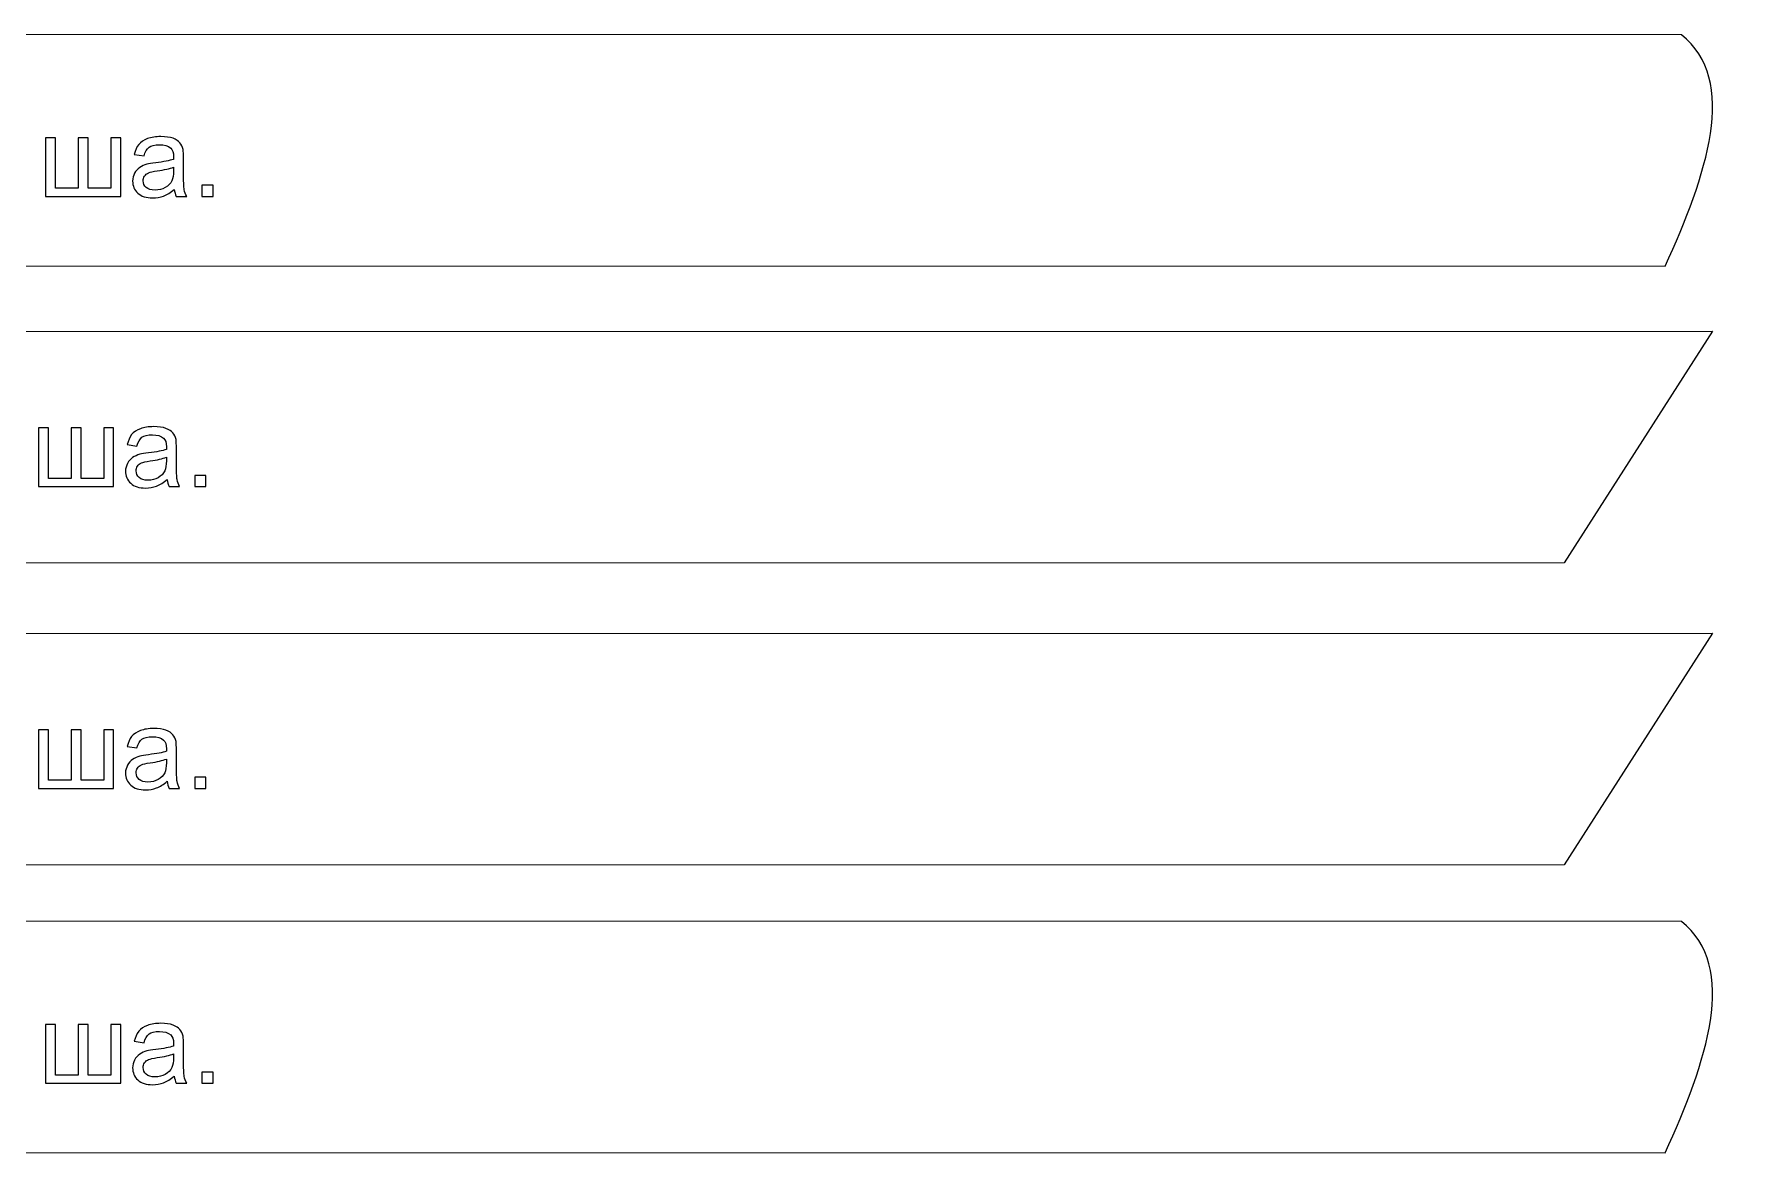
# Model space of a CAD drawing. Header units: centimetres. Extents: x -109.1 to -53.6, y -10 to 49.4.
# Drawn here: x -100.5 to -94.13, y 23.43 to 27.61 of the extents above; entities that cross this region are included whole.
import ezdxf

# ---------------------------------------------------------------- set-up
doc = ezdxf.new("R2010")
doc.units = ezdxf.units.CM
doc.header["$MEASUREMENT"] = 0
doc.layers.add('layer 1', color=7, linetype='Continuous')

msp = doc.modelspace()

# ---------------------------------------------------------------- linework, layer by layer
at = {"layer": 'layer 1', "color": 250, "lineweight": 20}
for points in [[(-94.34129, 27.60763), (-94.12598, 27.43926), (-94.24701, 27.07829), (-94.40223, 26.74207), (-94.40223, 26.74207), (-94.40223, 26.74207), (-108.27459, 26.7436), (-108.27459, 26.7436), (-108.27459, 26.7436), (-108.27459, 26.7436), (-108.8286, 27.6099), (-108.8286, 27.6099), (-108.8286, 27.6099), (-108.8286, 27.6099), (-94.34129, 27.60763), (-94.34129, 27.60763)], [(-108.71222, 26.49638), (-108.92754, 26.32801), (-108.8065, 25.96704), (-108.65128, 25.63082), (-108.65128, 25.63082), (-108.65128, 25.63082), (-94.77891, 25.63235), (-94.77891, 25.63235), (-94.77891, 25.63235), (-94.77891, 25.63235), (-94.22492, 26.49865), (-94.22492, 26.49865), (-94.22492, 26.49865), (-94.22492, 26.49865), (-108.71222, 26.49638), (-108.71222, 26.49638)], [(-108.71222, 25.36748), (-108.92754, 25.19911), (-108.8065, 24.83814), (-108.65128, 24.50192), (-108.65128, 24.50192), (-108.65128, 24.50192), (-94.77891, 24.50345), (-94.77891, 24.50345), (-94.77891, 24.50345), (-94.77891, 24.50345), (-94.22492, 25.36975), (-94.22492, 25.36975), (-94.22492, 25.36975), (-94.22492, 25.36975), (-108.71222, 25.36748), (-108.71222, 25.36748)], [(-94.34129, 24.29152), (-94.12598, 24.12315), (-94.24701, 23.76218), (-94.40223, 23.42596), (-94.40223, 23.42596), (-94.40223, 23.42596), (-108.27459, 23.42749), (-108.27459, 23.42749), (-108.27459, 23.42749), (-108.27459, 23.42749), (-108.8286, 24.29379), (-108.8286, 24.29379), (-108.8286, 24.29379), (-108.8286, 24.29379), (-94.34129, 24.29152), (-94.34129, 24.29152)]]:
    msp.add_open_spline(points, degree=3, knots=[0, 0, 0, 0, 0.2, 0.2, 0.2, 0.2, 0.4, 0.4, 0.4, 0.4, 0.6, 0.6, 0.6, 0.6, 1, 1, 1, 1], dxfattribs=at)
at = {"layer": 'layer 1', "color": 242}
for points, knots in [([(-100.45941, 27.22198), (-100.45941, 27.22198), (-100.42216, 27.22198), (-100.42216, 27.22198), (-100.42216, 27.22198), (-100.42216, 27.22198), (-100.42216, 27.03317), (-100.42216, 27.03317), (-100.42216, 27.03317), (-100.42216, 27.03317), (-100.33749, 27.03317), (-100.33749, 27.03317), (-100.33749, 27.03317), (-100.33749, 27.03317), (-100.33749, 27.22198), (-100.33749, 27.22198), (-100.33749, 27.22198), (-100.33749, 27.22198), (-100.30024, 27.22198), (-100.30024, 27.22198), (-100.30024, 27.22198), (-100.30024, 27.22198), (-100.30024, 27.03317), (-100.30024, 27.03317), (-100.30024, 27.03317), (-100.30024, 27.03317), (-100.21515, 27.03317), (-100.21515, 27.03317), (-100.21515, 27.03317), (-100.21515, 27.03317), (-100.21515, 27.22198), (-100.21515, 27.22198), (-100.21515, 27.22198), (-100.21515, 27.22198), (-100.17832, 27.22198), (-100.17832, 27.22198), (-100.17832, 27.22198), (-100.17832, 27.22198), (-100.17832, 27.00227), (-100.17832, 27.00227), (-100.17832, 27.00227), (-100.17832, 27.00227), (-100.45941, 27.00227), (-100.45941, 27.00227), (-100.45941, 27.00227), (-100.45941, 27.00227), (-100.45941, 27.22198), (-100.45941, 27.22198)], [0, 0, 0, 0, 0.0769231, 0.0769231, 0.0769231, 0.0769231, 0.1538462, 0.1538462, 0.1538462, 0.1538462, 0.2307692, 0.2307692, 0.2307692, 0.2307692, 0.3076923, 0.3076923, 0.3076923, 0.3076923, 0.3846154, 0.3846154, 0.3846154, 0.3846154, 0.4615385, 0.4615385, 0.4615385, 0.4615385, 0.5384615, 0.5384615, 0.5384615, 0.5384615, 0.6153846, 0.6153846, 0.6153846, 0.6153846, 0.6923077, 0.6923077, 0.6923077, 0.6923077, 0.7692308, 0.7692308, 0.7692308, 0.7692308, 0.8461538, 0.8461538, 0.8461538, 0.8461538, 1, 1, 1, 1]), ([(-99.97808, 27.02936), (-99.99163, 27.01751), (-100.00518, 27.00947), (-100.01788, 27.00439), (-100.01788, 27.00439), (-100.03058, 26.99973), (-100.04412, 26.99719), (-100.05894, 26.99719), (-100.05894, 26.99719), (-100.08307, 26.99719), (-100.10127, 27.00312), (-100.1144, 27.01497), (-100.1144, 27.01497), (-100.1271, 27.02682), (-100.13387, 27.04206), (-100.13387, 27.06027), (-100.13387, 27.06027), (-100.13387, 27.07085), (-100.13133, 27.08059), (-100.12625, 27.08948), (-100.12625, 27.08948), (-100.12159, 27.09837), (-100.11524, 27.10556), (-100.1072, 27.11107), (-100.1072, 27.11107), (-100.09916, 27.11657), (-100.09027, 27.12038), (-100.08053, 27.12334), (-100.08053, 27.12334), (-100.07333, 27.12504), (-100.06233, 27.12715), (-100.04751, 27.12885), (-100.04751, 27.12885), (-100.01745, 27.13223), (-99.99502, 27.13647), (-99.98105, 27.14155), (-99.98105, 27.14155), (-99.98105, 27.14663), (-99.98062, 27.15001), (-99.98062, 27.15128), (-99.98062, 27.15128), (-99.98062, 27.16652), (-99.98443, 27.17711), (-99.99121, 27.18346), (-99.99121, 27.18346), (-100.00094, 27.19192), (-100.01491, 27.19616), (-100.03354, 27.19616), (-100.03354, 27.19616), (-100.05132, 27.19616), (-100.06402, 27.19277), (-100.07249, 27.18684), (-100.07249, 27.18684), (-100.08095, 27.18049), (-100.08688, 27.16991), (-100.09111, 27.15425), (-100.09111, 27.15425), (-100.09111, 27.15425), (-100.12752, 27.15933), (-100.12752, 27.15933), (-100.12752, 27.15933), (-100.12413, 27.17457), (-100.11863, 27.18727), (-100.11101, 27.197), (-100.11101, 27.197), (-100.10339, 27.20632), (-100.09238, 27.21394), (-100.07799, 27.21902), (-100.07799, 27.21902), (-100.06402, 27.2241), (-100.04709, 27.22664), (-100.02846, 27.22664), (-100.02846, 27.22664), (-100.00941, 27.22664), (-99.99459, 27.22452), (-99.98274, 27.22029), (-99.98274, 27.22029), (-99.97089, 27.21563), (-99.96242, 27.21013), (-99.95692, 27.20335), (-99.95692, 27.20335), (-99.95141, 27.197), (-99.9476, 27.18854), (-99.94506, 27.17838), (-99.94506, 27.17838), (-99.94422, 27.17203), (-99.94337, 27.1606), (-99.94337, 27.14409), (-99.94337, 27.14409), (-99.94337, 27.14409), (-99.94337, 27.09413), (-99.94337, 27.09413), (-99.94337, 27.09413), (-99.94337, 27.05984), (-99.94252, 27.03783), (-99.94083, 27.02852), (-99.94083, 27.02852), (-99.93956, 27.01963), (-99.93617, 27.01074), (-99.93152, 27.00227), (-99.93152, 27.00227), (-99.93152, 27.00227), (-99.97046, 27.00227), (-99.97046, 27.00227), (-99.97046, 27.00227), (-99.97427, 27.00989), (-99.97681, 27.0192), (-99.97808, 27.02936)], [0, 0, 0, 0, 0.0357143, 0.0357143, 0.0357143, 0.0357143, 0.0714286, 0.0714286, 0.0714286, 0.0714286, 0.1071429, 0.1071429, 0.1071429, 0.1071429, 0.1428571, 0.1428571, 0.1428571, 0.1428571, 0.1785714, 0.1785714, 0.1785714, 0.1785714, 0.2142857, 0.2142857, 0.2142857, 0.2142857, 0.25, 0.25, 0.25, 0.25, 0.2857143, 0.2857143, 0.2857143, 0.2857143, 0.3214286, 0.3214286, 0.3214286, 0.3214286, 0.3571429, 0.3571429, 0.3571429, 0.3571429, 0.3928571, 0.3928571, 0.3928571, 0.3928571, 0.4285714, 0.4285714, 0.4285714, 0.4285714, 0.4642857, 0.4642857, 0.4642857, 0.4642857, 0.5, 0.5, 0.5, 0.5, 0.5357143, 0.5357143, 0.5357143, 0.5357143, 0.5714286, 0.5714286, 0.5714286, 0.5714286, 0.6071429, 0.6071429, 0.6071429, 0.6071429, 0.6428571, 0.6428571, 0.6428571, 0.6428571, 0.6785714, 0.6785714, 0.6785714, 0.6785714, 0.7142857, 0.7142857, 0.7142857, 0.7142857, 0.75, 0.75, 0.75, 0.75, 0.7857143, 0.7857143, 0.7857143, 0.7857143, 0.8214286, 0.8214286, 0.8214286, 0.8214286, 0.8571429, 0.8571429, 0.8571429, 0.8571429, 0.8928571, 0.8928571, 0.8928571, 0.8928571, 0.9285714, 0.9285714, 0.9285714, 0.9285714, 1, 1, 1, 1]), ([(-99.98105, 27.11234), (-99.99459, 27.10683), (-100.01491, 27.10218), (-100.04158, 27.09837), (-100.04158, 27.09837), (-100.05725, 27.09625), (-100.06783, 27.09371), (-100.07418, 27.09117), (-100.07418, 27.09117), (-100.08053, 27.08821), (-100.08561, 27.0844), (-100.089, 27.07889), (-100.089, 27.07889), (-100.09238, 27.07339), (-100.09408, 27.06789), (-100.09408, 27.06111), (-100.09408, 27.06111), (-100.09408, 27.05138), (-100.09027, 27.04291), (-100.08265, 27.03656), (-100.08265, 27.03656), (-100.07545, 27.02979), (-100.06444, 27.0264), (-100.05005, 27.0264), (-100.05005, 27.0264), (-100.03566, 27.0264), (-100.02296, 27.02979), (-100.01153, 27.03571), (-100.01153, 27.03571), (-100.00052, 27.04206), (-99.99205, 27.05095), (-99.98697, 27.06154), (-99.98697, 27.06154), (-99.98316, 27.07), (-99.98105, 27.08228), (-99.98105, 27.09879), (-99.98105, 27.09879), (-99.98105, 27.09879), (-99.98105, 27.11234), (-99.98105, 27.11234)], [0, 0, 0, 0, 0.0909091, 0.0909091, 0.0909091, 0.0909091, 0.1818182, 0.1818182, 0.1818182, 0.1818182, 0.2727273, 0.2727273, 0.2727273, 0.2727273, 0.3636364, 0.3636364, 0.3636364, 0.3636364, 0.4545455, 0.4545455, 0.4545455, 0.4545455, 0.5454545, 0.5454545, 0.5454545, 0.5454545, 0.6363636, 0.6363636, 0.6363636, 0.6363636, 0.7272727, 0.7272727, 0.7272727, 0.7272727, 0.8181818, 0.8181818, 0.8181818, 0.8181818, 1, 1, 1, 1]), ([(-99.87522, 27.00227), (-99.87522, 27.00227), (-99.87522, 27.0446), (-99.87522, 27.0446), (-99.87522, 27.0446), (-99.87522, 27.0446), (-99.83288, 27.0446), (-99.83288, 27.0446), (-99.83288, 27.0446), (-99.83288, 27.0446), (-99.83288, 27.00227), (-99.83288, 27.00227), (-99.83288, 27.00227), (-99.83288, 27.00227), (-99.87522, 27.00227), (-99.87522, 27.00227)], [0, 0, 0, 0, 0.2, 0.2, 0.2, 0.2, 0.4, 0.4, 0.4, 0.4, 0.6, 0.6, 0.6, 0.6, 1, 1, 1, 1]), ([(-100.48586, 26.13719), (-100.48586, 26.13719), (-100.44861, 26.13719), (-100.44861, 26.13719), (-100.44861, 26.13719), (-100.44861, 26.13719), (-100.44861, 25.94838), (-100.44861, 25.94838), (-100.44861, 25.94838), (-100.44861, 25.94838), (-100.36394, 25.94838), (-100.36394, 25.94838), (-100.36394, 25.94838), (-100.36394, 25.94838), (-100.36394, 26.13719), (-100.36394, 26.13719), (-100.36394, 26.13719), (-100.36394, 26.13719), (-100.32669, 26.13719), (-100.32669, 26.13719), (-100.32669, 26.13719), (-100.32669, 26.13719), (-100.32669, 25.94838), (-100.32669, 25.94838), (-100.32669, 25.94838), (-100.32669, 25.94838), (-100.2416, 25.94838), (-100.2416, 25.94838), (-100.2416, 25.94838), (-100.2416, 25.94838), (-100.2416, 26.13719), (-100.2416, 26.13719), (-100.2416, 26.13719), (-100.2416, 26.13719), (-100.20477, 26.13719), (-100.20477, 26.13719), (-100.20477, 26.13719), (-100.20477, 26.13719), (-100.20477, 25.91748), (-100.20477, 25.91748), (-100.20477, 25.91748), (-100.20477, 25.91748), (-100.48586, 25.91748), (-100.48586, 25.91748), (-100.48586, 25.91748), (-100.48586, 25.91748), (-100.48586, 26.13719), (-100.48586, 26.13719)], [0, 0, 0, 0, 0.0769231, 0.0769231, 0.0769231, 0.0769231, 0.1538462, 0.1538462, 0.1538462, 0.1538462, 0.2307692, 0.2307692, 0.2307692, 0.2307692, 0.3076923, 0.3076923, 0.3076923, 0.3076923, 0.3846154, 0.3846154, 0.3846154, 0.3846154, 0.4615385, 0.4615385, 0.4615385, 0.4615385, 0.5384615, 0.5384615, 0.5384615, 0.5384615, 0.6153846, 0.6153846, 0.6153846, 0.6153846, 0.6923077, 0.6923077, 0.6923077, 0.6923077, 0.7692308, 0.7692308, 0.7692308, 0.7692308, 0.8461538, 0.8461538, 0.8461538, 0.8461538, 1, 1, 1, 1]), ([(-100.00453, 25.94457), (-100.01808, 25.93272), (-100.03163, 25.92468), (-100.04433, 25.9196), (-100.04433, 25.9196), (-100.05703, 25.91494), (-100.07057, 25.9124), (-100.08539, 25.9124), (-100.08539, 25.9124), (-100.10952, 25.9124), (-100.12772, 25.91833), (-100.14085, 25.93018), (-100.14085, 25.93018), (-100.15355, 25.94203), (-100.16032, 25.95727), (-100.16032, 25.97548), (-100.16032, 25.97548), (-100.16032, 25.98606), (-100.15778, 25.9958), (-100.1527, 26.00469), (-100.1527, 26.00469), (-100.14804, 26.01358), (-100.14169, 26.02077), (-100.13365, 26.02628), (-100.13365, 26.02628), (-100.12561, 26.03178), (-100.11672, 26.03559), (-100.10698, 26.03855), (-100.10698, 26.03855), (-100.09978, 26.04025), (-100.08878, 26.04236), (-100.07396, 26.04406), (-100.07396, 26.04406), (-100.0439, 26.04744), (-100.02147, 26.05168), (-100.0075, 26.05676), (-100.0075, 26.05676), (-100.0075, 26.06184), (-100.00707, 26.06522), (-100.00707, 26.06649), (-100.00707, 26.06649), (-100.00707, 26.08173), (-100.01088, 26.09232), (-100.01766, 26.09867), (-100.01766, 26.09867), (-100.02739, 26.10713), (-100.04136, 26.11137), (-100.05999, 26.11137), (-100.05999, 26.11137), (-100.07777, 26.11137), (-100.09047, 26.10798), (-100.09894, 26.10205), (-100.09894, 26.10205), (-100.1074, 26.0957), (-100.11333, 26.08512), (-100.11756, 26.06946), (-100.11756, 26.06946), (-100.11756, 26.06946), (-100.15397, 26.07454), (-100.15397, 26.07454), (-100.15397, 26.07454), (-100.15058, 26.08978), (-100.14508, 26.10248), (-100.13746, 26.11221), (-100.13746, 26.11221), (-100.12984, 26.12153), (-100.11883, 26.12915), (-100.10444, 26.13423), (-100.10444, 26.13423), (-100.09047, 26.13931), (-100.07354, 26.14185), (-100.05491, 26.14185), (-100.05491, 26.14185), (-100.03586, 26.14185), (-100.02104, 26.13973), (-100.00919, 26.1355), (-100.00919, 26.1355), (-99.99734, 26.13084), (-99.98887, 26.12534), (-99.98337, 26.11856), (-99.98337, 26.11856), (-99.97786, 26.11221), (-99.97405, 26.10375), (-99.97151, 26.09359), (-99.97151, 26.09359), (-99.97067, 26.08724), (-99.96982, 26.07581), (-99.96982, 26.0593), (-99.96982, 26.0593), (-99.96982, 26.0593), (-99.96982, 26.00934), (-99.96982, 26.00934), (-99.96982, 26.00934), (-99.96982, 25.97505), (-99.96897, 25.95304), (-99.96728, 25.94373), (-99.96728, 25.94373), (-99.96601, 25.93484), (-99.96262, 25.92595), (-99.95797, 25.91748), (-99.95797, 25.91748), (-99.95797, 25.91748), (-99.99691, 25.91748), (-99.99691, 25.91748), (-99.99691, 25.91748), (-100.00072, 25.9251), (-100.00326, 25.93441), (-100.00453, 25.94457)], [0, 0, 0, 0, 0.0357143, 0.0357143, 0.0357143, 0.0357143, 0.0714286, 0.0714286, 0.0714286, 0.0714286, 0.1071429, 0.1071429, 0.1071429, 0.1071429, 0.1428571, 0.1428571, 0.1428571, 0.1428571, 0.1785714, 0.1785714, 0.1785714, 0.1785714, 0.2142857, 0.2142857, 0.2142857, 0.2142857, 0.25, 0.25, 0.25, 0.25, 0.2857143, 0.2857143, 0.2857143, 0.2857143, 0.3214286, 0.3214286, 0.3214286, 0.3214286, 0.3571429, 0.3571429, 0.3571429, 0.3571429, 0.3928571, 0.3928571, 0.3928571, 0.3928571, 0.4285714, 0.4285714, 0.4285714, 0.4285714, 0.4642857, 0.4642857, 0.4642857, 0.4642857, 0.5, 0.5, 0.5, 0.5, 0.5357143, 0.5357143, 0.5357143, 0.5357143, 0.5714286, 0.5714286, 0.5714286, 0.5714286, 0.6071429, 0.6071429, 0.6071429, 0.6071429, 0.6428571, 0.6428571, 0.6428571, 0.6428571, 0.6785714, 0.6785714, 0.6785714, 0.6785714, 0.7142857, 0.7142857, 0.7142857, 0.7142857, 0.75, 0.75, 0.75, 0.75, 0.7857143, 0.7857143, 0.7857143, 0.7857143, 0.8214286, 0.8214286, 0.8214286, 0.8214286, 0.8571429, 0.8571429, 0.8571429, 0.8571429, 0.8928571, 0.8928571, 0.8928571, 0.8928571, 0.9285714, 0.9285714, 0.9285714, 0.9285714, 1, 1, 1, 1]), ([(-100.0075, 26.02755), (-100.02104, 26.02204), (-100.04136, 26.01739), (-100.06803, 26.01358), (-100.06803, 26.01358), (-100.0837, 26.01146), (-100.09428, 26.00892), (-100.10063, 26.00638), (-100.10063, 26.00638), (-100.10698, 26.00342), (-100.11206, 25.99961), (-100.11545, 25.9941), (-100.11545, 25.9941), (-100.11883, 25.9886), (-100.12053, 25.9831), (-100.12053, 25.97632), (-100.12053, 25.97632), (-100.12053, 25.96659), (-100.11672, 25.95812), (-100.1091, 25.95177), (-100.1091, 25.95177), (-100.1019, 25.945), (-100.09089, 25.94161), (-100.0765, 25.94161), (-100.0765, 25.94161), (-100.06211, 25.94161), (-100.04941, 25.945), (-100.03798, 25.95092), (-100.03798, 25.95092), (-100.02697, 25.95727), (-100.0185, 25.96616), (-100.01342, 25.97675), (-100.01342, 25.97675), (-100.00961, 25.98521), (-100.0075, 25.99749), (-100.0075, 26.014), (-100.0075, 26.014), (-100.0075, 26.014), (-100.0075, 26.02755), (-100.0075, 26.02755)], [0, 0, 0, 0, 0.0909091, 0.0909091, 0.0909091, 0.0909091, 0.1818182, 0.1818182, 0.1818182, 0.1818182, 0.2727273, 0.2727273, 0.2727273, 0.2727273, 0.3636364, 0.3636364, 0.3636364, 0.3636364, 0.4545455, 0.4545455, 0.4545455, 0.4545455, 0.5454545, 0.5454545, 0.5454545, 0.5454545, 0.6363636, 0.6363636, 0.6363636, 0.6363636, 0.7272727, 0.7272727, 0.7272727, 0.7272727, 0.8181818, 0.8181818, 0.8181818, 0.8181818, 1, 1, 1, 1]), ([(-99.90167, 25.91748), (-99.90167, 25.91748), (-99.90167, 25.95981), (-99.90167, 25.95981), (-99.90167, 25.95981), (-99.90167, 25.95981), (-99.85933, 25.95981), (-99.85933, 25.95981), (-99.85933, 25.95981), (-99.85933, 25.95981), (-99.85933, 25.91748), (-99.85933, 25.91748), (-99.85933, 25.91748), (-99.85933, 25.91748), (-99.90167, 25.91748), (-99.90167, 25.91748)], [0, 0, 0, 0, 0.2, 0.2, 0.2, 0.2, 0.4, 0.4, 0.4, 0.4, 0.6, 0.6, 0.6, 0.6, 1, 1, 1, 1]), ([(-100.48586, 25.00829), (-100.48586, 25.00829), (-100.44861, 25.00829), (-100.44861, 25.00829), (-100.44861, 25.00829), (-100.44861, 25.00829), (-100.44861, 24.81948), (-100.44861, 24.81948), (-100.44861, 24.81948), (-100.44861, 24.81948), (-100.36394, 24.81948), (-100.36394, 24.81948), (-100.36394, 24.81948), (-100.36394, 24.81948), (-100.36394, 25.00829), (-100.36394, 25.00829), (-100.36394, 25.00829), (-100.36394, 25.00829), (-100.32669, 25.00829), (-100.32669, 25.00829), (-100.32669, 25.00829), (-100.32669, 25.00829), (-100.32669, 24.81948), (-100.32669, 24.81948), (-100.32669, 24.81948), (-100.32669, 24.81948), (-100.2416, 24.81948), (-100.2416, 24.81948), (-100.2416, 24.81948), (-100.2416, 24.81948), (-100.2416, 25.00829), (-100.2416, 25.00829), (-100.2416, 25.00829), (-100.2416, 25.00829), (-100.20477, 25.00829), (-100.20477, 25.00829), (-100.20477, 25.00829), (-100.20477, 25.00829), (-100.20477, 24.78858), (-100.20477, 24.78858), (-100.20477, 24.78858), (-100.20477, 24.78858), (-100.48586, 24.78858), (-100.48586, 24.78858), (-100.48586, 24.78858), (-100.48586, 24.78858), (-100.48586, 25.00829), (-100.48586, 25.00829)], [0, 0, 0, 0, 0.0769231, 0.0769231, 0.0769231, 0.0769231, 0.1538462, 0.1538462, 0.1538462, 0.1538462, 0.2307692, 0.2307692, 0.2307692, 0.2307692, 0.3076923, 0.3076923, 0.3076923, 0.3076923, 0.3846154, 0.3846154, 0.3846154, 0.3846154, 0.4615385, 0.4615385, 0.4615385, 0.4615385, 0.5384615, 0.5384615, 0.5384615, 0.5384615, 0.6153846, 0.6153846, 0.6153846, 0.6153846, 0.6923077, 0.6923077, 0.6923077, 0.6923077, 0.7692308, 0.7692308, 0.7692308, 0.7692308, 0.8461538, 0.8461538, 0.8461538, 0.8461538, 1, 1, 1, 1]), ([(-100.00453, 24.81567), (-100.01808, 24.80382), (-100.03163, 24.79578), (-100.04433, 24.7907), (-100.04433, 24.7907), (-100.05703, 24.78604), (-100.07057, 24.7835), (-100.08539, 24.7835), (-100.08539, 24.7835), (-100.10952, 24.7835), (-100.12772, 24.78943), (-100.14085, 24.80128), (-100.14085, 24.80128), (-100.15355, 24.81313), (-100.16032, 24.82837), (-100.16032, 24.84658), (-100.16032, 24.84658), (-100.16032, 24.85716), (-100.15778, 24.8669), (-100.1527, 24.87579), (-100.1527, 24.87579), (-100.14804, 24.88468), (-100.14169, 24.89187), (-100.13365, 24.89738), (-100.13365, 24.89738), (-100.12561, 24.90288), (-100.11672, 24.90669), (-100.10698, 24.90965), (-100.10698, 24.90965), (-100.09978, 24.91135), (-100.08878, 24.91346), (-100.07396, 24.91516), (-100.07396, 24.91516), (-100.0439, 24.91854), (-100.02147, 24.92278), (-100.0075, 24.92786), (-100.0075, 24.92786), (-100.0075, 24.93294), (-100.00707, 24.93632), (-100.00707, 24.93759), (-100.00707, 24.93759), (-100.00707, 24.95283), (-100.01088, 24.96342), (-100.01766, 24.96977), (-100.01766, 24.96977), (-100.02739, 24.97823), (-100.04136, 24.98247), (-100.05999, 24.98247), (-100.05999, 24.98247), (-100.07777, 24.98247), (-100.09047, 24.97908), (-100.09894, 24.97315), (-100.09894, 24.97315), (-100.1074, 24.9668), (-100.11333, 24.95622), (-100.11756, 24.94056), (-100.11756, 24.94056), (-100.11756, 24.94056), (-100.15397, 24.94564), (-100.15397, 24.94564), (-100.15397, 24.94564), (-100.15058, 24.96088), (-100.14508, 24.97358), (-100.13746, 24.98331), (-100.13746, 24.98331), (-100.12984, 24.99263), (-100.11883, 25.00025), (-100.10444, 25.00533), (-100.10444, 25.00533), (-100.09047, 25.01041), (-100.07354, 25.01295), (-100.05491, 25.01295), (-100.05491, 25.01295), (-100.03586, 25.01295), (-100.02104, 25.01083), (-100.00919, 25.0066), (-100.00919, 25.0066), (-99.99734, 25.00194), (-99.98887, 24.99644), (-99.98337, 24.98966), (-99.98337, 24.98966), (-99.97786, 24.98331), (-99.97405, 24.97485), (-99.97151, 24.96469), (-99.97151, 24.96469), (-99.97067, 24.95834), (-99.96982, 24.94691), (-99.96982, 24.9304), (-99.96982, 24.9304), (-99.96982, 24.9304), (-99.96982, 24.88044), (-99.96982, 24.88044), (-99.96982, 24.88044), (-99.96982, 24.84615), (-99.96897, 24.82414), (-99.96728, 24.81483), (-99.96728, 24.81483), (-99.96601, 24.80594), (-99.96262, 24.79705), (-99.95797, 24.78858), (-99.95797, 24.78858), (-99.95797, 24.78858), (-99.99691, 24.78858), (-99.99691, 24.78858), (-99.99691, 24.78858), (-100.00072, 24.7962), (-100.00326, 24.80551), (-100.00453, 24.81567)], [0, 0, 0, 0, 0.0357143, 0.0357143, 0.0357143, 0.0357143, 0.0714286, 0.0714286, 0.0714286, 0.0714286, 0.1071429, 0.1071429, 0.1071429, 0.1071429, 0.1428571, 0.1428571, 0.1428571, 0.1428571, 0.1785714, 0.1785714, 0.1785714, 0.1785714, 0.2142857, 0.2142857, 0.2142857, 0.2142857, 0.25, 0.25, 0.25, 0.25, 0.2857143, 0.2857143, 0.2857143, 0.2857143, 0.3214286, 0.3214286, 0.3214286, 0.3214286, 0.3571429, 0.3571429, 0.3571429, 0.3571429, 0.3928571, 0.3928571, 0.3928571, 0.3928571, 0.4285714, 0.4285714, 0.4285714, 0.4285714, 0.4642857, 0.4642857, 0.4642857, 0.4642857, 0.5, 0.5, 0.5, 0.5, 0.5357143, 0.5357143, 0.5357143, 0.5357143, 0.5714286, 0.5714286, 0.5714286, 0.5714286, 0.6071429, 0.6071429, 0.6071429, 0.6071429, 0.6428571, 0.6428571, 0.6428571, 0.6428571, 0.6785714, 0.6785714, 0.6785714, 0.6785714, 0.7142857, 0.7142857, 0.7142857, 0.7142857, 0.75, 0.75, 0.75, 0.75, 0.7857143, 0.7857143, 0.7857143, 0.7857143, 0.8214286, 0.8214286, 0.8214286, 0.8214286, 0.8571429, 0.8571429, 0.8571429, 0.8571429, 0.8928571, 0.8928571, 0.8928571, 0.8928571, 0.9285714, 0.9285714, 0.9285714, 0.9285714, 1, 1, 1, 1]), ([(-100.0075, 24.89865), (-100.02104, 24.89314), (-100.04136, 24.88849), (-100.06803, 24.88468), (-100.06803, 24.88468), (-100.0837, 24.88256), (-100.09428, 24.88002), (-100.10063, 24.87748), (-100.10063, 24.87748), (-100.10698, 24.87452), (-100.11206, 24.87071), (-100.11545, 24.8652), (-100.11545, 24.8652), (-100.11883, 24.8597), (-100.12053, 24.8542), (-100.12053, 24.84742), (-100.12053, 24.84742), (-100.12053, 24.83769), (-100.11672, 24.82922), (-100.1091, 24.82287), (-100.1091, 24.82287), (-100.1019, 24.8161), (-100.09089, 24.81271), (-100.0765, 24.81271), (-100.0765, 24.81271), (-100.06211, 24.81271), (-100.04941, 24.8161), (-100.03798, 24.82202), (-100.03798, 24.82202), (-100.02697, 24.82837), (-100.0185, 24.83726), (-100.01342, 24.84785), (-100.01342, 24.84785), (-100.00961, 24.85631), (-100.0075, 24.86859), (-100.0075, 24.8851), (-100.0075, 24.8851), (-100.0075, 24.8851), (-100.0075, 24.89865), (-100.0075, 24.89865)], [0, 0, 0, 0, 0.0909091, 0.0909091, 0.0909091, 0.0909091, 0.1818182, 0.1818182, 0.1818182, 0.1818182, 0.2727273, 0.2727273, 0.2727273, 0.2727273, 0.3636364, 0.3636364, 0.3636364, 0.3636364, 0.4545455, 0.4545455, 0.4545455, 0.4545455, 0.5454545, 0.5454545, 0.5454545, 0.5454545, 0.6363636, 0.6363636, 0.6363636, 0.6363636, 0.7272727, 0.7272727, 0.7272727, 0.7272727, 0.8181818, 0.8181818, 0.8181818, 0.8181818, 1, 1, 1, 1]), ([(-99.90167, 24.78858), (-99.90167, 24.78858), (-99.90167, 24.83091), (-99.90167, 24.83091), (-99.90167, 24.83091), (-99.90167, 24.83091), (-99.85933, 24.83091), (-99.85933, 24.83091), (-99.85933, 24.83091), (-99.85933, 24.83091), (-99.85933, 24.78858), (-99.85933, 24.78858), (-99.85933, 24.78858), (-99.85933, 24.78858), (-99.90167, 24.78858), (-99.90167, 24.78858)], [0, 0, 0, 0, 0.2, 0.2, 0.2, 0.2, 0.4, 0.4, 0.4, 0.4, 0.6, 0.6, 0.6, 0.6, 1, 1, 1, 1]), ([(-100.45941, 23.90587), (-100.45941, 23.90587), (-100.42216, 23.90587), (-100.42216, 23.90587), (-100.42216, 23.90587), (-100.42216, 23.90587), (-100.42216, 23.71706), (-100.42216, 23.71706), (-100.42216, 23.71706), (-100.42216, 23.71706), (-100.33749, 23.71706), (-100.33749, 23.71706), (-100.33749, 23.71706), (-100.33749, 23.71706), (-100.33749, 23.90587), (-100.33749, 23.90587), (-100.33749, 23.90587), (-100.33749, 23.90587), (-100.30024, 23.90587), (-100.30024, 23.90587), (-100.30024, 23.90587), (-100.30024, 23.90587), (-100.30024, 23.71706), (-100.30024, 23.71706), (-100.30024, 23.71706), (-100.30024, 23.71706), (-100.21515, 23.71706), (-100.21515, 23.71706), (-100.21515, 23.71706), (-100.21515, 23.71706), (-100.21515, 23.90587), (-100.21515, 23.90587), (-100.21515, 23.90587), (-100.21515, 23.90587), (-100.17832, 23.90587), (-100.17832, 23.90587), (-100.17832, 23.90587), (-100.17832, 23.90587), (-100.17832, 23.68616), (-100.17832, 23.68616), (-100.17832, 23.68616), (-100.17832, 23.68616), (-100.45941, 23.68616), (-100.45941, 23.68616), (-100.45941, 23.68616), (-100.45941, 23.68616), (-100.45941, 23.90587), (-100.45941, 23.90587)], [0, 0, 0, 0, 0.0769231, 0.0769231, 0.0769231, 0.0769231, 0.1538462, 0.1538462, 0.1538462, 0.1538462, 0.2307692, 0.2307692, 0.2307692, 0.2307692, 0.3076923, 0.3076923, 0.3076923, 0.3076923, 0.3846154, 0.3846154, 0.3846154, 0.3846154, 0.4615385, 0.4615385, 0.4615385, 0.4615385, 0.5384615, 0.5384615, 0.5384615, 0.5384615, 0.6153846, 0.6153846, 0.6153846, 0.6153846, 0.6923077, 0.6923077, 0.6923077, 0.6923077, 0.7692308, 0.7692308, 0.7692308, 0.7692308, 0.8461538, 0.8461538, 0.8461538, 0.8461538, 1, 1, 1, 1]), ([(-99.97808, 23.71325), (-99.99163, 23.7014), (-100.00518, 23.69336), (-100.01788, 23.68828), (-100.01788, 23.68828), (-100.03058, 23.68362), (-100.04412, 23.68108), (-100.05894, 23.68108), (-100.05894, 23.68108), (-100.08307, 23.68108), (-100.10127, 23.68701), (-100.1144, 23.69886), (-100.1144, 23.69886), (-100.1271, 23.71071), (-100.13387, 23.72595), (-100.13387, 23.74416), (-100.13387, 23.74416), (-100.13387, 23.75474), (-100.13133, 23.76448), (-100.12625, 23.77337), (-100.12625, 23.77337), (-100.12159, 23.78226), (-100.11524, 23.78945), (-100.1072, 23.79496), (-100.1072, 23.79496), (-100.09916, 23.80046), (-100.09027, 23.80427), (-100.08053, 23.80723), (-100.08053, 23.80723), (-100.07333, 23.80893), (-100.06233, 23.81104), (-100.04751, 23.81274), (-100.04751, 23.81274), (-100.01745, 23.81612), (-99.99502, 23.82036), (-99.98105, 23.82544), (-99.98105, 23.82544), (-99.98105, 23.83052), (-99.98062, 23.8339), (-99.98062, 23.83517), (-99.98062, 23.83517), (-99.98062, 23.85041), (-99.98443, 23.861), (-99.99121, 23.86735), (-99.99121, 23.86735), (-100.00094, 23.87581), (-100.01491, 23.88005), (-100.03354, 23.88005), (-100.03354, 23.88005), (-100.05132, 23.88005), (-100.06402, 23.87666), (-100.07249, 23.87073), (-100.07249, 23.87073), (-100.08095, 23.86438), (-100.08688, 23.8538), (-100.09111, 23.83814), (-100.09111, 23.83814), (-100.09111, 23.83814), (-100.12752, 23.84322), (-100.12752, 23.84322), (-100.12752, 23.84322), (-100.12413, 23.85846), (-100.11863, 23.87116), (-100.11101, 23.88089), (-100.11101, 23.88089), (-100.10339, 23.89021), (-100.09238, 23.89783), (-100.07799, 23.90291), (-100.07799, 23.90291), (-100.06402, 23.90799), (-100.04709, 23.91053), (-100.02846, 23.91053), (-100.02846, 23.91053), (-100.00941, 23.91053), (-99.99459, 23.90841), (-99.98274, 23.90418), (-99.98274, 23.90418), (-99.97089, 23.89952), (-99.96242, 23.89402), (-99.95692, 23.88724), (-99.95692, 23.88724), (-99.95141, 23.88089), (-99.9476, 23.87243), (-99.94506, 23.86227), (-99.94506, 23.86227), (-99.94422, 23.85592), (-99.94337, 23.84449), (-99.94337, 23.82798), (-99.94337, 23.82798), (-99.94337, 23.82798), (-99.94337, 23.77802), (-99.94337, 23.77802), (-99.94337, 23.77802), (-99.94337, 23.74373), (-99.94252, 23.72172), (-99.94083, 23.71241), (-99.94083, 23.71241), (-99.93956, 23.70352), (-99.93617, 23.69463), (-99.93152, 23.68616), (-99.93152, 23.68616), (-99.93152, 23.68616), (-99.97046, 23.68616), (-99.97046, 23.68616), (-99.97046, 23.68616), (-99.97427, 23.69378), (-99.97681, 23.70309), (-99.97808, 23.71325)], [0, 0, 0, 0, 0.0357143, 0.0357143, 0.0357143, 0.0357143, 0.0714286, 0.0714286, 0.0714286, 0.0714286, 0.1071429, 0.1071429, 0.1071429, 0.1071429, 0.1428571, 0.1428571, 0.1428571, 0.1428571, 0.1785714, 0.1785714, 0.1785714, 0.1785714, 0.2142857, 0.2142857, 0.2142857, 0.2142857, 0.25, 0.25, 0.25, 0.25, 0.2857143, 0.2857143, 0.2857143, 0.2857143, 0.3214286, 0.3214286, 0.3214286, 0.3214286, 0.3571429, 0.3571429, 0.3571429, 0.3571429, 0.3928571, 0.3928571, 0.3928571, 0.3928571, 0.4285714, 0.4285714, 0.4285714, 0.4285714, 0.4642857, 0.4642857, 0.4642857, 0.4642857, 0.5, 0.5, 0.5, 0.5, 0.5357143, 0.5357143, 0.5357143, 0.5357143, 0.5714286, 0.5714286, 0.5714286, 0.5714286, 0.6071429, 0.6071429, 0.6071429, 0.6071429, 0.6428571, 0.6428571, 0.6428571, 0.6428571, 0.6785714, 0.6785714, 0.6785714, 0.6785714, 0.7142857, 0.7142857, 0.7142857, 0.7142857, 0.75, 0.75, 0.75, 0.75, 0.7857143, 0.7857143, 0.7857143, 0.7857143, 0.8214286, 0.8214286, 0.8214286, 0.8214286, 0.8571429, 0.8571429, 0.8571429, 0.8571429, 0.8928571, 0.8928571, 0.8928571, 0.8928571, 0.9285714, 0.9285714, 0.9285714, 0.9285714, 1, 1, 1, 1]), ([(-99.98105, 23.79623), (-99.99459, 23.79072), (-100.01491, 23.78607), (-100.04158, 23.78226), (-100.04158, 23.78226), (-100.05725, 23.78014), (-100.06783, 23.7776), (-100.07418, 23.77506), (-100.07418, 23.77506), (-100.08053, 23.7721), (-100.08561, 23.76829), (-100.089, 23.76278), (-100.089, 23.76278), (-100.09238, 23.75728), (-100.09408, 23.75178), (-100.09408, 23.745), (-100.09408, 23.745), (-100.09408, 23.73527), (-100.09027, 23.7268), (-100.08265, 23.72045), (-100.08265, 23.72045), (-100.07545, 23.71368), (-100.06444, 23.71029), (-100.05005, 23.71029), (-100.05005, 23.71029), (-100.03566, 23.71029), (-100.02296, 23.71368), (-100.01153, 23.7196), (-100.01153, 23.7196), (-100.00052, 23.72595), (-99.99205, 23.73484), (-99.98697, 23.74543), (-99.98697, 23.74543), (-99.98316, 23.75389), (-99.98105, 23.76617), (-99.98105, 23.78268), (-99.98105, 23.78268), (-99.98105, 23.78268), (-99.98105, 23.79623), (-99.98105, 23.79623)], [0, 0, 0, 0, 0.0909091, 0.0909091, 0.0909091, 0.0909091, 0.1818182, 0.1818182, 0.1818182, 0.1818182, 0.2727273, 0.2727273, 0.2727273, 0.2727273, 0.3636364, 0.3636364, 0.3636364, 0.3636364, 0.4545455, 0.4545455, 0.4545455, 0.4545455, 0.5454545, 0.5454545, 0.5454545, 0.5454545, 0.6363636, 0.6363636, 0.6363636, 0.6363636, 0.7272727, 0.7272727, 0.7272727, 0.7272727, 0.8181818, 0.8181818, 0.8181818, 0.8181818, 1, 1, 1, 1]), ([(-99.87522, 23.68616), (-99.87522, 23.68616), (-99.87522, 23.72849), (-99.87522, 23.72849), (-99.87522, 23.72849), (-99.87522, 23.72849), (-99.83288, 23.72849), (-99.83288, 23.72849), (-99.83288, 23.72849), (-99.83288, 23.72849), (-99.83288, 23.68616), (-99.83288, 23.68616), (-99.83288, 23.68616), (-99.83288, 23.68616), (-99.87522, 23.68616), (-99.87522, 23.68616)], [0, 0, 0, 0, 0.2, 0.2, 0.2, 0.2, 0.4, 0.4, 0.4, 0.4, 0.6, 0.6, 0.6, 0.6, 1, 1, 1, 1])]:
    msp.add_open_spline(points, degree=3, knots=knots, dxfattribs=at)

doc.saveas('drawing.dxf')
